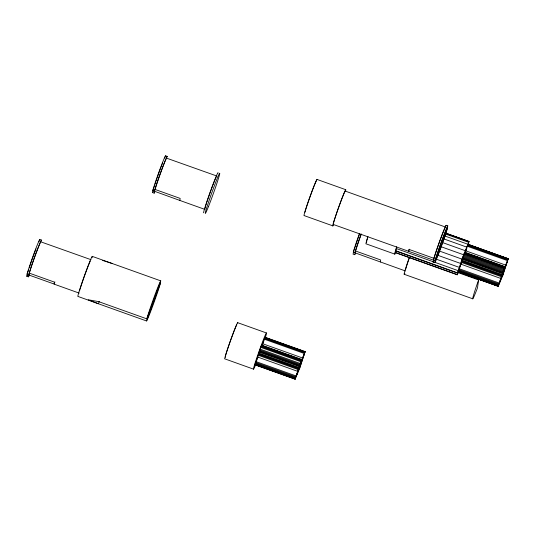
<?xml version="1.0" encoding="UTF-8"?>
<svg xmlns="http://www.w3.org/2000/svg" width="535" height="535" viewBox="0 0 535 535"><rect width="100%" height="100%" fill="white"/><g stroke="black" fill="none" stroke-linecap="round" stroke-linejoin="round"><path stroke-width="0.8" d="M261.421 346.279L261.508 345.449L301.64 359.808L301.553 360.63L305.137 351.595L265.006 337.244L261.709 345.797M504.933 267.253L464.808 252.894L468.105 244.341L508.23 258.699L505.167 266.677L504.652 267.734L504.739 266.905L464.607 252.553L464.634 253.276M225.375 357.347L225.529 356.123M366.602 242.315L366.756 241.098M478.598 279.945L477.508 287.803A21.326 0.856 -70.3 0 1 472.713 298.45A21.326 0.856 -70.3 0 1 478.598 279.945L458.141 272.623M305.137 351.595L299.72 368.247L295.099 379.208L254.968 364.857L261.508 345.449M295.099 379.208L301.64 359.808M468.105 244.341L508.25 258.766L502.82 275.344L498.199 286.312L458.067 271.954L464.607 252.553M498.199 286.312L504.739 266.905M264.805 338.113L265.006 337.244M395.352 252.64L396.676 247.197M458.508 272.134L457.164 274.856L461.986 259.121L469.008 241.446L445.515 233.039M468.118 244.408L467.69 245.899M29.331 273.144L29.973 270.957A17.775 0.709 -70.3 0 1 40.372 242.569L41.449 240.075L39.777 239.479A19.548 0.782 -70.3 0 0 33.779 254.132A19.548 0.782 -70.3 0 0 27.017 274.308L28.689 274.903L29.331 273.144L54.416 282.119L54.095 284.132L79.173 293.106M155.09 189.457L155.732 187.263A17.775 0.709 -70.3 0 1 166.131 158.875L167.208 156.387L165.536 155.792A19.548 0.782 -70.3 0 0 159.537 170.438A19.548 0.782 -70.3 0 0 152.776 190.614L154.448 191.216L155.09 189.457L180.175 198.425L179.854 200.444L204.938 209.419M355.213 246.889L355.554 245.719M359.553 233.347A19.548 0.782 -70.3 0 0 353.281 252.166L354.952 252.767L356.236 248.815A17.775 0.709 -70.3 0 1 361.145 234.363M345.296 191.39A17.775 0.709 -70.3 0 0 338.976 206.563A17.775 0.709 -70.3 0 0 333.372 224.493L435.042 260.712L437.316 254.265A14.218 0.568 -70.3 0 1 445.635 231.555L447.802 225.884L446.13 225.288A19.548 0.782 -70.3 0 0 440.131 239.941A19.548 0.782 -70.3 0 0 433.37 260.117L434.654 256.165A17.775 0.709 -70.3 0 1 444.197 229.682M468.051 245.652L469.008 241.446M264.317 339.611L264.591 338.802M262.023 345.951L264.009 340.501M465.403 252.273L466.821 248.38M27.017 274.308L28.676 269.787M38.948 241.74L39.777 239.479M29.545 274.662A19.548 0.782 -70.3 0 1 28.422 276.836L26.75 276.234L27.579 273.974M28.422 276.836L29.064 275.077L54.149 284.045L54.918 281.938M99.242 301.419L98.393 303.746L88.262 299.774L98.681 301.64L146.837 318.867L160.761 280.868L92.207 256.352M152.776 190.614L154.709 185.337M164.706 158.052L165.536 155.792M154.715 192.246A19.548 0.782 -70.3 0 1 154.18 193.142L152.508 192.547L153.338 190.286M154.18 193.142L154.822 191.383L179.854 200.444M146.55 320.967L160.467 282.975A21.326 0.856 -70.3 0 1 153.09 304.99A21.326 0.856 -70.3 0 1 146.55 320.967L77.99 296.45A21.326 0.856 -70.3 0 1 85.346 273.191A21.326 0.856 -70.3 0 1 92.094 257.736M353.281 252.166L354.939 247.645M353.842 251.838L353.013 254.098L354.685 254.693A19.548 0.782 -70.3 0 0 355.22 253.797M354.685 254.693L355.327 252.935L405.436 270.971M408.666 251.316L409.435 249.203M444.518 228.933A17.775 0.709 -70.3 0 1 445.053 227.776L446.13 225.288M434.774 262.645L436.941 256.974A14.218 0.568 -70.3 0 0 445.26 234.263L447.534 227.816A19.548 0.782 -70.3 0 1 440.773 247.993A19.548 0.782 -70.3 0 1 434.774 262.645L433.103 262.043L433.745 260.284M257.168 359.179L254.968 364.857M460.267 266.276L458.067 271.954L498.179 286.245M257.449 358.423L258.037 356.878M461.13 263.976L461.364 263.407M91.017 259.689L40.807 241.833M345.215 191.075L445.488 227.047M102.673 260.438L112.604 263.648M316.947 179.399L345.704 189.684M445.461 233.126L468.954 241.532M445.588 233.327L468.299 241.446M445.026 233.862L468.52 242.261M444.953 236.042L467.664 244.167M468.005 244.515L508.13 258.866M468.841 244.99L479.066 248.648M482.216 249.771L494.019 253.998M495.591 254.56L507.394 258.779M467.824 244.91L507.956 259.261M467.583 245.498L507.715 259.856M467.296 246.247L507.421 260.599M443.782 238.898L466.493 247.023M465.631 250.775L505.756 265.133M442.385 242.509L465.096 250.634M465.042 252.326L505.167 266.677M464.507 252.721L504.639 267.072M464.333 253.115L504.458 267.467M464.086 253.704L504.217 268.062M463.798 254.453L503.93 268.811M440.847 246.635L463.557 254.76M463.477 255.309L503.609 269.66M463.156 256.212L503.288 270.563M462.849 257.101L502.974 271.452M462.574 257.917L502.699 272.268M462.354 258.599L502.485 272.95M462.207 259.107L502.338 273.459M439.275 250.995L461.986 259.121M462.033 260.164L502.164 274.515M461.825 260.94L501.957 275.298M461.618 261.602L501.743 275.96M461.351 262.391L501.482 276.742M166.566 158.146L216.782 176.002A17.775 0.709 -70.3 0 1 216.862 176.323M437.784 255.289L460.488 263.407M460.742 264.123L500.867 278.474M434.012 258.358L408.934 249.384L408.613 251.403M436.46 259.221L459.17 267.339M459.07 268.697L499.195 283.055M458.756 269.587L498.887 283.938M458.488 270.402L498.613 284.754M332.877 225.877L304.121 215.592A19.253 0.769 -70.3 0 1 310.186 196.171A19.253 0.769 -70.3 0 1 317.034 179.74M396.254 248.521L458.12 270.65M458.268 271.084L498.399 285.443M458.12 271.593L498.252 285.951M458.167 271.787L498.299 286.138M395.619 250.714L457.485 272.843M395.539 250.975L457.405 273.104M395.218 252.413L457.084 274.542M396.134 252.921L457.218 274.769M394.803 254.118L366.047 243.833A19.253 0.769 -70.3 0 1 367.966 236.463M355.594 251.009L380.679 259.977L380.358 261.996M404.253 274.308L472.813 298.831M237.64 322.665L266.403 332.951M264.905 337.411L305.037 351.769M264.952 337.605L270.463 339.578M273.612 340.701L285.416 344.928M288.559 346.051L300.362 350.271M303.512 351.401L305.084 351.963M264.725 337.806L304.856 352.164M264.484 338.401L304.616 352.752M264.196 339.15L304.321 353.501M262.531 343.677L302.656 358.029M261.943 345.222L302.074 359.58M261.408 345.623L301.539 359.975M262.498 346.078L272.723 349.736M274.294 350.298L301.051 359.868M261.234 346.018L301.365 360.369M260.993 346.606L301.118 360.958M260.699 347.355L300.83 361.707M260.057 349.114L300.188 363.466M259.749 349.997L299.874 364.355M259.475 350.813L299.607 365.171M259.254 351.502L299.386 365.853M259.107 352.01L299.239 366.361M258.933 353.067L299.065 367.418M258.726 353.842L298.858 368.194M258.519 354.504L298.65 368.856M258.251 355.287L298.383 369.645M257.643 357.019L297.768 371.377M255.971 361.6L296.096 375.951M255.656 362.489L295.788 376.841M255.389 363.298L295.514 377.656M255.168 363.987L295.3 378.339M255.021 364.495L295.153 378.847M255.075 364.689L295.2 379.041M253.57 369.15L224.814 358.865A19.253 0.769 -70.3 0 1 230.886 339.437A19.253 0.769 -70.3 0 1 237.734 323.013M225.603 355.514A17.775 0.709 -70.3 0 1 230.284 341.297L233.387 332.857A17.775 0.709 -70.3 0 1 236.731 324.745M255.623 364.77A19.253 0.769 -70.3 0 1 254.954 363.486A19.253 0.769 -70.3 0 1 263.915 338.414A19.253 0.769 -70.3 0 1 265.367 337.511M29.291 267.854A14.218 0.568 -70.3 0 1 30.134 265.213M30.381 264.471A14.218 0.568 -70.3 0 1 31.19 262.063M31.418 261.401A14.218 0.568 -70.3 0 1 32.381 258.632M32.635 257.937A14.218 0.568 -70.3 0 1 33.391 255.83M33.638 255.148A14.218 0.568 -70.3 0 1 35.992 248.956M146.837 318.867A21.326 0.856 -70.3 0 1 154.22 296.851A21.326 0.856 -70.3 0 1 160.761 280.868M79.561 290.833A17.775 0.709 -70.3 0 1 79.922 289.596M80.136 288.9A17.775 0.709 -70.3 0 1 90.288 261.026M28.689 274.903A19.548 0.782 -70.3 0 1 35.45 254.727A19.548 0.782 -70.3 0 1 41.449 240.075M27.285 275.331A19.548 0.782 -70.3 0 1 26.75 276.234M333.405 224.994A19.253 0.769 -70.3 0 1 338.949 206.457A19.253 0.769 -70.3 0 1 345.443 191.583M435.042 260.712A19.548 0.782 -70.3 0 1 441.803 240.536A19.548 0.782 -70.3 0 1 447.802 225.884M434.226 259.87A19.548 0.782 -70.3 0 1 433.103 262.043M304.91 212.248A17.775 0.709 -70.3 0 1 309.584 198.024L312.687 189.591A17.775 0.709 -70.3 0 1 316.479 180.77M355.742 245.117A14.218 0.568 -70.3 0 1 359.654 233.695M404.841 273.325A21.326 0.856 -70.3 0 1 409.255 257.656M405.684 269.212A17.775 0.709 -70.3 0 1 409.496 257.402M354.952 252.767A19.548 0.782 -70.3 0 1 361.225 233.942M395.332 253.229A19.253 0.769 -70.3 0 1 396.729 246.755M366.836 240.489A17.775 0.709 -70.3 0 1 367.585 237.935M155.05 184.167A14.218 0.568 -70.3 0 1 155.892 181.519M156.14 180.776A14.218 0.568 -70.3 0 1 156.949 178.376M157.176 177.707A14.218 0.568 -70.3 0 1 160.627 168.157M160.921 167.388A14.218 0.568 -70.3 0 1 161.751 165.261M162.085 164.426A14.218 0.568 -70.3 0 1 162.687 162.981M203.748 212.756A21.326 0.856 -70.3 0 1 210.476 191.242A21.326 0.856 -70.3 0 1 218.059 173.039M204.851 209.098A17.775 0.709 -70.3 0 1 205.179 207.66M205.32 207.139A17.775 0.709 -70.3 0 1 205.681 205.908M205.895 205.206A17.775 0.709 -70.3 0 1 206.711 202.618M206.945 201.902A17.775 0.709 -70.3 0 1 211.064 190.032M211.325 189.316A17.775 0.709 -70.3 0 1 212.616 185.846M212.863 185.19A17.775 0.709 -70.3 0 1 216.294 176.824M154.448 191.216A19.548 0.782 -70.3 0 1 161.209 171.039A19.548 0.782 -70.3 0 1 167.208 156.387M153.043 191.644A19.548 0.782 -70.3 0 1 152.508 192.547M299.627 367.558L299.54 368.354L304.201 354.223L300.436 363.098L296.029 376.587L299.627 367.558M502.726 274.656L502.639 275.451L507.307 261.341L503.535 270.195L499.128 283.684L502.726 274.656M208.436 206.664A21.326 0.856 -70.3 0 0 219.738 173.641A21.326 0.856 -70.3 0 0 209.412 199.615A21.326 0.856 -70.3 0 0 208.436 206.664"/></g></svg>
